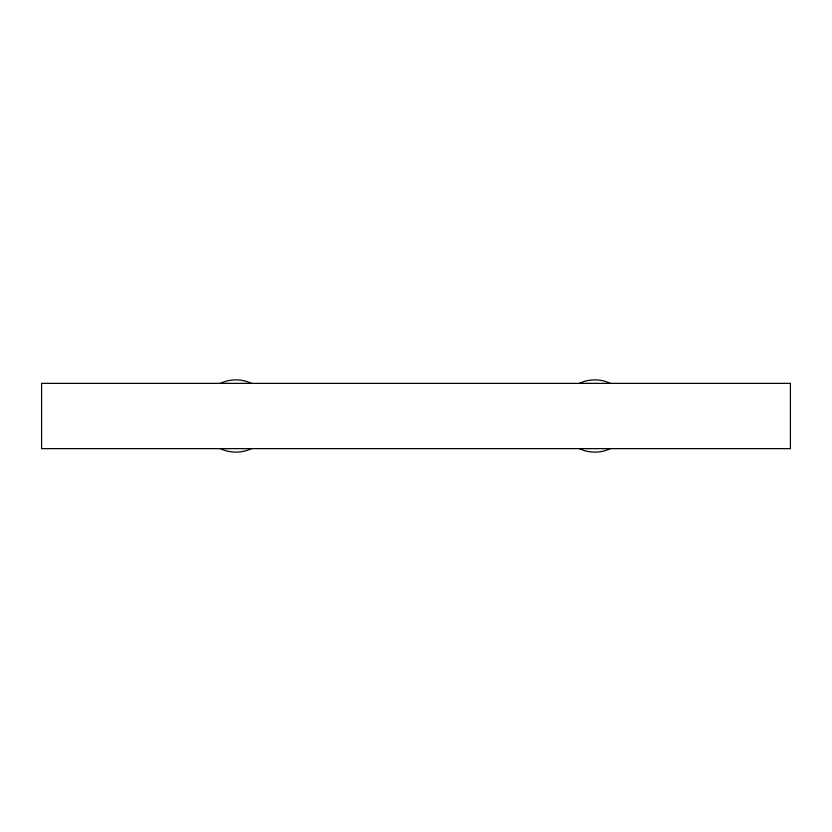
<?xml version="1.0" encoding="UTF-8"?>
<svg xmlns="http://www.w3.org/2000/svg" width="832" height="832" viewBox="0 0 832 832"><rect width="100%" height="100%" fill="white"/><g stroke="black" fill="none" stroke-linecap="round" stroke-linejoin="round"><path stroke-width="1.25" d="M251.898 448.396A36.119 36.119 0 0 1 219.929 448.396M219.929 383.604A36.119 36.119 0 0 1 251.898 383.604M610.823 448.396A36.119 36.119 0 0 1 578.854 448.396M578.854 383.604A36.119 36.119 0 0 1 610.823 383.604M790.4 383.365L41.6 383.365L41.6 448.635L790.4 448.635L790.4 383.365"/></g></svg>
